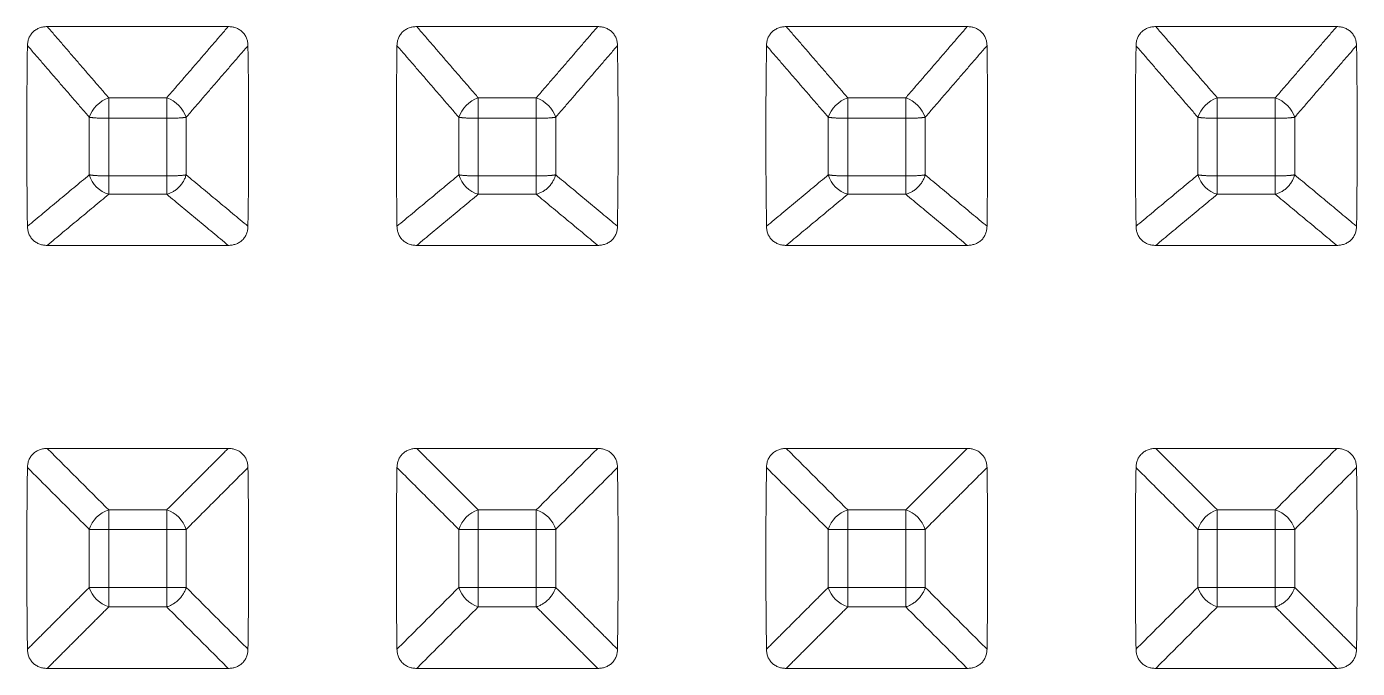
# Model space of a CAD drawing. Extents: x 2752 to 4118, y -1 to 999.
# Drawn here: x 3148.91 to 3154.67, y 524.84 to 527.61 of the extents above; entities that cross this region are included whole.
import ezdxf

# ---------------------------------------------------------------- set-up
doc = ezdxf.new("R2010")
doc.units = 0
doc.header["$LTSCALE"] = 10
doc.header["$MEASUREMENT"] = 0
doc.layers.add('1', color=7, linetype='CONTINUOUS')

msp = doc.modelspace()

# ---------------------------------------------------------------- linework, layer by layer
at = {"layer": '1', "color": 7, "linetype": 'Continuous', "lineweight": 13}
for p, q in [((3149.2655, 527.2172), (3149.5165, 527.2172)), ((3149.2655, 526.9676), (3149.2655, 527.2172)), ((3149.5165, 527.2172), (3149.5165, 526.9676)), ((3150.8655, 527.2172), (3151.1165, 527.2172)), ((3150.8655, 526.9676), (3150.8655, 527.2172)), ((3151.1165, 527.2172), (3151.1165, 526.9676)), ((3152.4655, 527.2172), (3152.7165, 527.2172)), ((3152.4655, 526.9676), (3152.4655, 527.2172)), ((3152.7165, 527.2172), (3152.7165, 526.9676)), ((3154.0655, 527.2172), (3154.3165, 527.2172)), ((3154.0655, 526.9676), (3154.0655, 527.2172)), ((3154.3165, 527.2172), (3154.3165, 526.9676)), ((3149.5165, 526.9676), (3149.2655, 526.9676)), ((3151.1165, 526.9676), (3150.8655, 526.9676)), ((3152.7165, 526.9676), (3152.4655, 526.9676)), ((3154.3165, 526.9676), (3154.0655, 526.9676)), ((3149.2655, 525.1867), (3149.2655, 525.4377)), ((3149.2655, 525.4377), (3149.5165, 525.4377)), ((3149.5165, 525.4377), (3149.5165, 525.1867)), ((3150.8655, 525.1867), (3150.8655, 525.4377)), ((3150.8655, 525.4377), (3151.1165, 525.4377)), ((3151.1165, 525.4377), (3151.1165, 525.1867)), ((3152.4655, 525.1867), (3152.4655, 525.4377)), ((3152.4655, 525.4377), (3152.7165, 525.4377)), ((3152.7165, 525.4377), (3152.7165, 525.1867)), ((3154.0655, 525.1867), (3154.0655, 525.4377)), ((3154.0655, 525.4377), (3154.3165, 525.4377)), ((3154.3165, 525.4377), (3154.3165, 525.1867)), ((3149.5165, 525.1867), (3149.2655, 525.1867)), ((3151.1165, 525.1867), (3150.8655, 525.1867)), ((3152.7165, 525.1867), (3152.4655, 525.1867)), ((3154.3165, 525.1867), (3154.0655, 525.1867))]:
    msp.add_line(p, q, dxfattribs=at)
at = {"layer": '1', "color": 7, "linetype": 'Continuous', "lineweight": 18}
for centre, major_axis, ratio, start_param, end_param in [((3149.2655, 527.2276), (-0.0757, -0.0654), 0.688039, 4.175529, 5.453311), ((3149.5165, 527.2276), (-0.0757, 0.0654), 0.688039, 3.971467, 5.249249), ((3150.8655, 527.2276), (-0.0757, -0.0654), 0.688039, 4.175529, 5.453311), ((3151.1165, 527.2276), (-0.0757, 0.0654), 0.688039, 3.971467, 5.249249), ((3152.4655, 527.2276), (-0.0757, -0.0654), 0.688039, 4.175529, 5.453311), ((3152.7165, 527.2276), (-0.0757, 0.0654), 0.688039, 3.971467, 5.249249), ((3154.0655, 527.2276), (-0.0757, -0.0654), 0.688039, 4.175529, 5.453311), ((3154.3165, 527.2276), (-0.0757, 0.0654), 0.688039, 3.971467, 5.249249), ((3149.2655, 526.978), (0.0639, -0.0769), 0.787194, 4.193638, 5.47142), ((3150.8655, 526.978), (0.0639, -0.0769), 0.787194, 4.193638, 5.47142), ((3152.4655, 526.978), (0.0639, -0.0769), 0.787194, 4.193638, 5.47142), ((3154.0655, 526.978), (0.0639, -0.0769), 0.787194, 4.193638, 5.47142), ((3149.2655, 525.4376), (-0.0707, -0.0707), 0.74168, 4.073498, 5.35128), ((3149.5165, 525.4376), (-0.0707, 0.0707), 0.74168, 4.073498, 5.35128), ((3150.8655, 525.4376), (-0.0707, -0.0707), 0.74168, 4.073498, 5.35128), ((3151.1165, 525.4376), (-0.0707, 0.0707), 0.74168, 4.073498, 5.35128), ((3152.4655, 525.4376), (-0.0707, -0.0707), 0.74168, 4.073498, 5.35128), ((3152.7165, 525.4376), (-0.0707, 0.0707), 0.74168, 4.073498, 5.35128), ((3154.0655, 525.4376), (-0.0707, -0.0707), 0.74168, 4.073498, 5.35128), ((3154.3165, 525.4376), (-0.0707, 0.0707), 0.74168, 4.073498, 5.35128), ((3149.2655, 525.1867), (0.0707, -0.0707), 0.74168, 4.073498, 5.35128), ((3150.8655, 525.1867), (0.0707, -0.0707), 0.74168, 4.073498, 5.35128), ((3152.4655, 525.1867), (0.0707, -0.0707), 0.74168, 4.073498, 5.35128), ((3154.0655, 525.1867), (0.0707, -0.0707), 0.74168, 4.073498, 5.35128)]:
    msp.add_ellipse(centre, major_axis=major_axis, ratio=ratio, start_param=start_param, end_param=end_param, dxfattribs=at)
for points, knots in [([(3148.9136, 527.5319), (3148.9137, 527.5375), (3148.9142, 527.543), (3148.9163, 527.5538), (3148.9178, 527.5591), (3148.9218, 527.5694), (3148.9244, 527.5743), (3148.9305, 527.5834), (3148.9341, 527.5878), (3148.9421, 527.5954), (3148.9465, 527.5987), (3148.956, 527.6045), (3148.9611, 527.6069), (3148.9716, 527.6106), (3148.977, 527.612), (3148.988, 527.6138), (3148.9936, 527.6142), (3148.9992, 527.6142)], [0, 0, 0, 0, 0.125, 0.125, 0.25, 0.25, 0.375, 0.375, 0.5, 0.5, 0.625, 0.625, 0.75, 0.75, 0.875, 0.875, 1, 1, 1, 1]), ([(3149.7828, 527.6142), (3149.7884, 527.6142), (3149.794, 527.6138), (3149.8049, 527.612), (3149.8103, 527.6107), (3149.8209, 527.6069), (3149.8259, 527.6046), (3149.8353, 527.5989), (3149.8398, 527.5955), (3149.8478, 527.5879), (3149.8514, 527.5837), (3149.8575, 527.5745), (3149.8601, 527.5695), (3149.8642, 527.5593), (3149.8657, 527.5539), (3149.8678, 527.543), (3149.8683, 527.5375), (3149.8684, 527.5319)], [0, 0, 0, 0, 0.125, 0.125, 0.25, 0.25, 0.375, 0.375, 0.5, 0.5, 0.625, 0.625, 0.75, 0.75, 0.875, 0.875, 1, 1, 1, 1]), ([(3150.5136, 527.5319), (3150.5137, 527.5375), (3150.5142, 527.543), (3150.5163, 527.5538), (3150.5178, 527.5591), (3150.5218, 527.5694), (3150.5244, 527.5743), (3150.5305, 527.5834), (3150.5341, 527.5878), (3150.5421, 527.5954), (3150.5465, 527.5987), (3150.556, 527.6045), (3150.5611, 527.6069), (3150.5716, 527.6106), (3150.577, 527.612), (3150.588, 527.6138), (3150.5936, 527.6142), (3150.5992, 527.6142)], [0, 0, 0, 0, 0.125, 0.125, 0.25, 0.25, 0.375, 0.375, 0.5, 0.5, 0.625, 0.625, 0.75, 0.75, 0.875, 0.875, 1, 1, 1, 1]), ([(3151.3828, 527.6142), (3151.3884, 527.6142), (3151.394, 527.6138), (3151.4049, 527.612), (3151.4103, 527.6107), (3151.4209, 527.6069), (3151.4259, 527.6046), (3151.4353, 527.5989), (3151.4398, 527.5955), (3151.4478, 527.5879), (3151.4514, 527.5837), (3151.4575, 527.5745), (3151.4601, 527.5695), (3151.4642, 527.5593), (3151.4657, 527.5539), (3151.4678, 527.543), (3151.4683, 527.5375), (3151.4684, 527.5319)], [0, 0, 0, 0, 0.125, 0.125, 0.25, 0.25, 0.375, 0.375, 0.5, 0.5, 0.625, 0.625, 0.75, 0.75, 0.875, 0.875, 1, 1, 1, 1]), ([(3152.1136, 527.5319), (3152.1137, 527.5375), (3152.1142, 527.543), (3152.1163, 527.5538), (3152.1178, 527.5591), (3152.1218, 527.5694), (3152.1244, 527.5743), (3152.1305, 527.5834), (3152.1341, 527.5878), (3152.1421, 527.5954), (3152.1465, 527.5987), (3152.156, 527.6045), (3152.1611, 527.6069), (3152.1716, 527.6106), (3152.177, 527.612), (3152.188, 527.6138), (3152.1936, 527.6142), (3152.1992, 527.6142)], [0, 0, 0, 0, 0.125, 0.125, 0.25, 0.25, 0.375, 0.375, 0.5, 0.5, 0.625, 0.625, 0.75, 0.75, 0.875, 0.875, 1, 1, 1, 1]), ([(3152.9828, 527.6142), (3152.9884, 527.6142), (3152.994, 527.6138), (3153.0049, 527.612), (3153.0103, 527.6107), (3153.0209, 527.6069), (3153.0259, 527.6046), (3153.0353, 527.5989), (3153.0398, 527.5955), (3153.0478, 527.5879), (3153.0514, 527.5837), (3153.0575, 527.5745), (3153.0601, 527.5695), (3153.0642, 527.5593), (3153.0657, 527.5539), (3153.0678, 527.543), (3153.0683, 527.5375), (3153.0684, 527.5319)], [0, 0, 0, 0, 0.125, 0.125, 0.25, 0.25, 0.375, 0.375, 0.5, 0.5, 0.625, 0.625, 0.75, 0.75, 0.875, 0.875, 1, 1, 1, 1]), ([(3153.7136, 527.5319), (3153.7137, 527.5375), (3153.7142, 527.543), (3153.7163, 527.5538), (3153.7178, 527.5591), (3153.7218, 527.5694), (3153.7244, 527.5743), (3153.7305, 527.5834), (3153.7341, 527.5878), (3153.7421, 527.5954), (3153.7465, 527.5987), (3153.756, 527.6045), (3153.7611, 527.6069), (3153.7716, 527.6106), (3153.777, 527.612), (3153.788, 527.6138), (3153.7936, 527.6142), (3153.7992, 527.6142)], [0, 0, 0, 0, 0.125, 0.125, 0.25, 0.25, 0.375, 0.375, 0.5, 0.5, 0.625, 0.625, 0.75, 0.75, 0.875, 0.875, 1, 1, 1, 1]), ([(3154.5828, 527.6142), (3154.5884, 527.6142), (3154.594, 527.6138), (3154.6049, 527.612), (3154.6103, 527.6107), (3154.6209, 527.6069), (3154.6259, 527.6046), (3154.6353, 527.5989), (3154.6398, 527.5955), (3154.6478, 527.5879), (3154.6514, 527.5837), (3154.6575, 527.5745), (3154.6601, 527.5695), (3154.6642, 527.5593), (3154.6657, 527.5539), (3154.6678, 527.543), (3154.6683, 527.5375), (3154.6684, 527.5319)], [0, 0, 0, 0, 0.125, 0.125, 0.25, 0.25, 0.375, 0.375, 0.5, 0.5, 0.625, 0.625, 0.75, 0.75, 0.875, 0.875, 1, 1, 1, 1]), ([(3148.9992, 526.6673), (3148.9936, 526.6673), (3148.9881, 526.6677), (3148.9771, 526.6695), (3148.9717, 526.6708), (3148.9612, 526.6746), (3148.9562, 526.6769), (3148.9467, 526.6826), (3148.9422, 526.686), (3148.9342, 526.6937), (3148.9307, 526.6979), (3148.9245, 526.7072), (3148.9219, 526.7122), (3148.9178, 526.7225), (3148.9163, 526.7279), (3148.9142, 526.7388), (3148.9137, 526.7444), (3148.9136, 526.75)], [0, 0, 0, 0, 0.125, 0.125, 0.25, 0.25, 0.375, 0.375, 0.5, 0.5, 0.625, 0.625, 0.75, 0.75, 0.875, 0.875, 1, 1, 1, 1]), ([(3149.8684, 526.75), (3149.8683, 526.7444), (3149.8678, 526.7389), (3149.8658, 526.728), (3149.8643, 526.7226), (3149.8602, 526.7123), (3149.8577, 526.7074), (3149.8516, 526.6982), (3149.8479, 526.6938), (3149.8399, 526.6862), (3149.8355, 526.6828), (3149.826, 526.677), (3149.8209, 526.6746), (3149.8105, 526.6709), (3149.805, 526.6695), (3149.794, 526.6677), (3149.7884, 526.6673), (3149.7828, 526.6673)], [0, 0, 0, 0, 0.125, 0.125, 0.25, 0.25, 0.375, 0.375, 0.5, 0.5, 0.625, 0.625, 0.75, 0.75, 0.875, 0.875, 1, 1, 1, 1]), ([(3150.5992, 526.6673), (3150.5936, 526.6673), (3150.5881, 526.6677), (3150.5771, 526.6695), (3150.5717, 526.6708), (3150.5612, 526.6746), (3150.5562, 526.6769), (3150.5467, 526.6826), (3150.5422, 526.686), (3150.5342, 526.6937), (3150.5307, 526.6979), (3150.5245, 526.7072), (3150.5219, 526.7122), (3150.5178, 526.7225), (3150.5163, 526.7279), (3150.5142, 526.7388), (3150.5137, 526.7444), (3150.5136, 526.75)], [0, 0, 0, 0, 0.125, 0.125, 0.25, 0.25, 0.375, 0.375, 0.5, 0.5, 0.625, 0.625, 0.75, 0.75, 0.875, 0.875, 1, 1, 1, 1]), ([(3151.4684, 526.75), (3151.4683, 526.7444), (3151.4678, 526.7389), (3151.4658, 526.728), (3151.4643, 526.7226), (3151.4602, 526.7123), (3151.4577, 526.7074), (3151.4516, 526.6982), (3151.4479, 526.6938), (3151.4399, 526.6862), (3151.4355, 526.6828), (3151.426, 526.677), (3151.4209, 526.6746), (3151.4105, 526.6709), (3151.405, 526.6695), (3151.394, 526.6677), (3151.3884, 526.6673), (3151.3828, 526.6673)], [0, 0, 0, 0, 0.125, 0.125, 0.25, 0.25, 0.375, 0.375, 0.5, 0.5, 0.625, 0.625, 0.75, 0.75, 0.875, 0.875, 1, 1, 1, 1]), ([(3152.1992, 526.6673), (3152.1936, 526.6673), (3152.1881, 526.6677), (3152.1771, 526.6695), (3152.1717, 526.6708), (3152.1612, 526.6746), (3152.1562, 526.6769), (3152.1467, 526.6826), (3152.1422, 526.686), (3152.1342, 526.6937), (3152.1307, 526.6979), (3152.1245, 526.7072), (3152.1219, 526.7122), (3152.1178, 526.7225), (3152.1163, 526.7279), (3152.1142, 526.7388), (3152.1137, 526.7444), (3152.1136, 526.75)], [0, 0, 0, 0, 0.125, 0.125, 0.25, 0.25, 0.375, 0.375, 0.5, 0.5, 0.625, 0.625, 0.75, 0.75, 0.875, 0.875, 1, 1, 1, 1]), ([(3153.0684, 526.75), (3153.0683, 526.7444), (3153.0678, 526.7389), (3153.0658, 526.728), (3153.0643, 526.7226), (3153.0602, 526.7123), (3153.0577, 526.7074), (3153.0516, 526.6982), (3153.0479, 526.6938), (3153.0399, 526.6862), (3153.0355, 526.6828), (3153.026, 526.677), (3153.0209, 526.6746), (3153.0105, 526.6709), (3153.005, 526.6695), (3152.994, 526.6677), (3152.9884, 526.6673), (3152.9828, 526.6673)], [0, 0, 0, 0, 0.125, 0.125, 0.25, 0.25, 0.375, 0.375, 0.5, 0.5, 0.625, 0.625, 0.75, 0.75, 0.875, 0.875, 1, 1, 1, 1]), ([(3153.7992, 526.6673), (3153.7936, 526.6673), (3153.7881, 526.6677), (3153.7771, 526.6695), (3153.7717, 526.6708), (3153.7612, 526.6746), (3153.7562, 526.6769), (3153.7467, 526.6826), (3153.7422, 526.686), (3153.7342, 526.6937), (3153.7307, 526.6979), (3153.7245, 526.7072), (3153.7219, 526.7122), (3153.7178, 526.7225), (3153.7163, 526.7279), (3153.7142, 526.7388), (3153.7137, 526.7444), (3153.7136, 526.75)], [0, 0, 0, 0, 0.125, 0.125, 0.25, 0.25, 0.375, 0.375, 0.5, 0.5, 0.625, 0.625, 0.75, 0.75, 0.875, 0.875, 1, 1, 1, 1]), ([(3154.6684, 526.75), (3154.6683, 526.7444), (3154.6678, 526.7389), (3154.6658, 526.728), (3154.6643, 526.7226), (3154.6602, 526.7123), (3154.6577, 526.7074), (3154.6516, 526.6982), (3154.6479, 526.6938), (3154.6399, 526.6862), (3154.6355, 526.6828), (3154.626, 526.677), (3154.6209, 526.6746), (3154.6105, 526.6709), (3154.605, 526.6695), (3154.594, 526.6677), (3154.5884, 526.6673), (3154.5828, 526.6673)], [0, 0, 0, 0, 0.125, 0.125, 0.25, 0.25, 0.375, 0.375, 0.5, 0.5, 0.625, 0.625, 0.75, 0.75, 0.875, 0.875, 1, 1, 1, 1]), ([(3148.9136, 525.7053), (3148.9137, 525.7109), (3148.9142, 525.7164), (3148.9163, 525.7273), (3148.9178, 525.7327), (3148.9218, 525.7431), (3148.9244, 525.748), (3148.9305, 525.7572), (3148.9341, 525.7616), (3148.9421, 525.7693), (3148.9465, 525.7727), (3148.956, 525.7785), (3148.9611, 525.7809), (3148.9716, 525.7846), (3148.977, 525.786), (3148.988, 525.7878), (3148.9936, 525.7882), (3148.9992, 525.7882)], [0, 0, 0, 0, 0.125, 0.125, 0.25, 0.25, 0.375, 0.375, 0.5, 0.5, 0.625, 0.625, 0.75, 0.75, 0.875, 0.875, 1, 1, 1, 1]), ([(3149.7828, 525.7882), (3149.7884, 525.7882), (3149.794, 525.7878), (3149.8049, 525.786), (3149.8103, 525.7847), (3149.8209, 525.7809), (3149.8259, 525.7786), (3149.8353, 525.7728), (3149.8398, 525.7694), (3149.8478, 525.7617), (3149.8514, 525.7575), (3149.8575, 525.7482), (3149.8601, 525.7432), (3149.8642, 525.7329), (3149.8657, 525.7275), (3149.8678, 525.7165), (3149.8683, 525.7109), (3149.8684, 525.7053)], [0, 0, 0, 0, 0.125, 0.125, 0.25, 0.25, 0.375, 0.375, 0.5, 0.5, 0.625, 0.625, 0.75, 0.75, 0.875, 0.875, 1, 1, 1, 1]), ([(3150.5136, 525.7053), (3150.5137, 525.7109), (3150.5142, 525.7164), (3150.5163, 525.7273), (3150.5178, 525.7327), (3150.5218, 525.7431), (3150.5244, 525.748), (3150.5305, 525.7572), (3150.5341, 525.7616), (3150.5421, 525.7693), (3150.5465, 525.7727), (3150.556, 525.7785), (3150.5611, 525.7809), (3150.5716, 525.7846), (3150.577, 525.786), (3150.588, 525.7878), (3150.5936, 525.7882), (3150.5992, 525.7882)], [0, 0, 0, 0, 0.125, 0.125, 0.25, 0.25, 0.375, 0.375, 0.5, 0.5, 0.625, 0.625, 0.75, 0.75, 0.875, 0.875, 1, 1, 1, 1]), ([(3151.3828, 525.7882), (3151.3884, 525.7882), (3151.394, 525.7878), (3151.4049, 525.786), (3151.4103, 525.7847), (3151.4209, 525.7809), (3151.4259, 525.7786), (3151.4353, 525.7728), (3151.4398, 525.7694), (3151.4478, 525.7617), (3151.4514, 525.7575), (3151.4575, 525.7482), (3151.4601, 525.7432), (3151.4642, 525.7329), (3151.4657, 525.7275), (3151.4678, 525.7165), (3151.4683, 525.7109), (3151.4684, 525.7053)], [0, 0, 0, 0, 0.125, 0.125, 0.25, 0.25, 0.375, 0.375, 0.5, 0.5, 0.625, 0.625, 0.75, 0.75, 0.875, 0.875, 1, 1, 1, 1]), ([(3152.1136, 525.7053), (3152.1137, 525.7109), (3152.1142, 525.7164), (3152.1163, 525.7273), (3152.1178, 525.7327), (3152.1218, 525.7431), (3152.1244, 525.748), (3152.1305, 525.7572), (3152.1341, 525.7616), (3152.1421, 525.7693), (3152.1465, 525.7727), (3152.156, 525.7785), (3152.1611, 525.7809), (3152.1716, 525.7846), (3152.177, 525.786), (3152.188, 525.7878), (3152.1936, 525.7882), (3152.1992, 525.7882)], [0, 0, 0, 0, 0.125, 0.125, 0.25, 0.25, 0.375, 0.375, 0.5, 0.5, 0.625, 0.625, 0.75, 0.75, 0.875, 0.875, 1, 1, 1, 1]), ([(3152.9828, 525.7882), (3152.9884, 525.7882), (3152.994, 525.7878), (3153.0049, 525.786), (3153.0103, 525.7847), (3153.0209, 525.7809), (3153.0259, 525.7786), (3153.0353, 525.7728), (3153.0398, 525.7694), (3153.0478, 525.7617), (3153.0514, 525.7575), (3153.0575, 525.7482), (3153.0601, 525.7432), (3153.0642, 525.7329), (3153.0657, 525.7275), (3153.0678, 525.7165), (3153.0683, 525.7109), (3153.0684, 525.7053)], [0, 0, 0, 0, 0.125, 0.125, 0.25, 0.25, 0.375, 0.375, 0.5, 0.5, 0.625, 0.625, 0.75, 0.75, 0.875, 0.875, 1, 1, 1, 1]), ([(3153.7136, 525.7053), (3153.7137, 525.7109), (3153.7142, 525.7164), (3153.7163, 525.7273), (3153.7178, 525.7327), (3153.7218, 525.7431), (3153.7244, 525.748), (3153.7305, 525.7572), (3153.7341, 525.7616), (3153.7421, 525.7693), (3153.7465, 525.7727), (3153.756, 525.7785), (3153.7611, 525.7809), (3153.7716, 525.7846), (3153.777, 525.786), (3153.788, 525.7878), (3153.7936, 525.7882), (3153.7992, 525.7882)], [0, 0, 0, 0, 0.125, 0.125, 0.25, 0.25, 0.375, 0.375, 0.5, 0.5, 0.625, 0.625, 0.75, 0.75, 0.875, 0.875, 1, 1, 1, 1]), ([(3154.5828, 525.7882), (3154.5884, 525.7882), (3154.594, 525.7878), (3154.6049, 525.786), (3154.6103, 525.7847), (3154.6209, 525.7809), (3154.6259, 525.7786), (3154.6353, 525.7728), (3154.6398, 525.7694), (3154.6478, 525.7617), (3154.6514, 525.7575), (3154.6575, 525.7482), (3154.6601, 525.7432), (3154.6642, 525.7329), (3154.6657, 525.7275), (3154.6678, 525.7165), (3154.6683, 525.7109), (3154.6684, 525.7053)], [0, 0, 0, 0, 0.125, 0.125, 0.25, 0.25, 0.375, 0.375, 0.5, 0.5, 0.625, 0.625, 0.75, 0.75, 0.875, 0.875, 1, 1, 1, 1]), ([(3148.9136, 525.7053), (3148.9117, 525.5743), (3148.9108, 525.4432), (3148.9108, 525.1811), (3148.9117, 525.05), (3148.9136, 524.919)], [0, 0, 0, 0, 0.5, 0.5, 1, 1, 1, 1]), ([(3149.8684, 524.919), (3149.8703, 525.05), (3149.8712, 525.1811), (3149.8712, 525.4432), (3149.8703, 525.5743), (3149.8684, 525.7053)], [0, 0, 0, 0, 0.5, 0.5, 1, 1, 1, 1]), ([(3150.5136, 525.7053), (3150.5117, 525.5743), (3150.5108, 525.4432), (3150.5108, 525.1811), (3150.5117, 525.05), (3150.5136, 524.919)], [0, 0, 0, 0, 0.5, 0.5, 1, 1, 1, 1]), ([(3151.4684, 524.919), (3151.4703, 525.05), (3151.4712, 525.1811), (3151.4712, 525.4432), (3151.4703, 525.5743), (3151.4684, 525.7053)], [0, 0, 0, 0, 0.5, 0.5, 1, 1, 1, 1]), ([(3152.1136, 525.7053), (3152.1117, 525.5743), (3152.1108, 525.4432), (3152.1108, 525.1811), (3152.1117, 525.05), (3152.1136, 524.919)], [0, 0, 0, 0, 0.5, 0.5, 1, 1, 1, 1]), ([(3153.0684, 524.919), (3153.0703, 525.05), (3153.0712, 525.1811), (3153.0712, 525.4432), (3153.0703, 525.5743), (3153.0684, 525.7053)], [0, 0, 0, 0, 0.5, 0.5, 1, 1, 1, 1]), ([(3153.7136, 525.7053), (3153.7117, 525.5743), (3153.7108, 525.4432), (3153.7108, 525.1811), (3153.7117, 525.05), (3153.7136, 524.919)], [0, 0, 0, 0, 0.5, 0.5, 1, 1, 1, 1]), ([(3154.6684, 524.919), (3154.6703, 525.05), (3154.6712, 525.1811), (3154.6712, 525.4432), (3154.6703, 525.5743), (3154.6684, 525.7053)], [0, 0, 0, 0, 0.5, 0.5, 1, 1, 1, 1]), ([(3148.9992, 524.8361), (3148.9936, 524.8361), (3148.9881, 524.8365), (3148.9771, 524.8383), (3148.9717, 524.8396), (3148.9612, 524.8434), (3148.9562, 524.8458), (3148.9467, 524.8515), (3148.9422, 524.8549), (3148.9342, 524.8626), (3148.9307, 524.8669), (3148.9245, 524.8761), (3148.9219, 524.8811), (3148.9178, 524.8915), (3148.9163, 524.8968), (3148.9142, 524.9079), (3148.9137, 524.9134), (3148.9136, 524.919)], [0, 0, 0, 0, 0.125, 0.125, 0.25, 0.25, 0.375, 0.375, 0.5, 0.5, 0.625, 0.625, 0.75, 0.75, 0.875, 0.875, 1, 1, 1, 1]), ([(3149.8684, 524.919), (3149.8683, 524.9134), (3149.8678, 524.9079), (3149.8658, 524.897), (3149.8643, 524.8916), (3149.8602, 524.8812), (3149.8577, 524.8763), (3149.8516, 524.8671), (3149.8479, 524.8627), (3149.8399, 524.855), (3149.8355, 524.8517), (3149.826, 524.8458), (3149.8209, 524.8434), (3149.8105, 524.8397), (3149.805, 524.8383), (3149.794, 524.8365), (3149.7884, 524.8361), (3149.7828, 524.8361)], [0, 0, 0, 0, 0.125, 0.125, 0.25, 0.25, 0.375, 0.375, 0.5, 0.5, 0.625, 0.625, 0.75, 0.75, 0.875, 0.875, 1, 1, 1, 1]), ([(3150.5992, 524.8361), (3150.5936, 524.8361), (3150.5881, 524.8365), (3150.5771, 524.8383), (3150.5717, 524.8396), (3150.5612, 524.8434), (3150.5562, 524.8458), (3150.5467, 524.8515), (3150.5422, 524.8549), (3150.5342, 524.8626), (3150.5307, 524.8669), (3150.5245, 524.8761), (3150.5219, 524.8811), (3150.5178, 524.8915), (3150.5163, 524.8968), (3150.5142, 524.9079), (3150.5137, 524.9134), (3150.5136, 524.919)], [0, 0, 0, 0, 0.125, 0.125, 0.25, 0.25, 0.375, 0.375, 0.5, 0.5, 0.625, 0.625, 0.75, 0.75, 0.875, 0.875, 1, 1, 1, 1]), ([(3151.4684, 524.919), (3151.4683, 524.9134), (3151.4678, 524.9079), (3151.4658, 524.897), (3151.4643, 524.8916), (3151.4602, 524.8812), (3151.4577, 524.8763), (3151.4516, 524.8671), (3151.4479, 524.8627), (3151.4399, 524.855), (3151.4355, 524.8517), (3151.426, 524.8458), (3151.4209, 524.8434), (3151.4105, 524.8397), (3151.405, 524.8383), (3151.394, 524.8365), (3151.3884, 524.8361), (3151.3828, 524.8361)], [0, 0, 0, 0, 0.125, 0.125, 0.25, 0.25, 0.375, 0.375, 0.5, 0.5, 0.625, 0.625, 0.75, 0.75, 0.875, 0.875, 1, 1, 1, 1]), ([(3152.1992, 524.8361), (3152.1936, 524.8361), (3152.1881, 524.8365), (3152.1771, 524.8383), (3152.1717, 524.8396), (3152.1612, 524.8434), (3152.1562, 524.8458), (3152.1467, 524.8515), (3152.1422, 524.8549), (3152.1342, 524.8626), (3152.1307, 524.8669), (3152.1245, 524.8761), (3152.1219, 524.8811), (3152.1178, 524.8915), (3152.1163, 524.8968), (3152.1142, 524.9079), (3152.1137, 524.9134), (3152.1136, 524.919)], [0, 0, 0, 0, 0.125, 0.125, 0.25, 0.25, 0.375, 0.375, 0.5, 0.5, 0.625, 0.625, 0.75, 0.75, 0.875, 0.875, 1, 1, 1, 1]), ([(3153.0684, 524.919), (3153.0683, 524.9134), (3153.0678, 524.9079), (3153.0658, 524.897), (3153.0643, 524.8916), (3153.0602, 524.8812), (3153.0577, 524.8763), (3153.0516, 524.8671), (3153.0479, 524.8627), (3153.0399, 524.855), (3153.0355, 524.8517), (3153.026, 524.8458), (3153.0209, 524.8434), (3153.0105, 524.8397), (3153.005, 524.8383), (3152.994, 524.8365), (3152.9884, 524.8361), (3152.9828, 524.8361)], [0, 0, 0, 0, 0.125, 0.125, 0.25, 0.25, 0.375, 0.375, 0.5, 0.5, 0.625, 0.625, 0.75, 0.75, 0.875, 0.875, 1, 1, 1, 1]), ([(3153.7992, 524.8361), (3153.7936, 524.8361), (3153.7881, 524.8365), (3153.7771, 524.8383), (3153.7717, 524.8396), (3153.7612, 524.8434), (3153.7562, 524.8458), (3153.7467, 524.8515), (3153.7422, 524.8549), (3153.7342, 524.8626), (3153.7307, 524.8669), (3153.7245, 524.8761), (3153.7219, 524.8811), (3153.7178, 524.8915), (3153.7163, 524.8968), (3153.7142, 524.9079), (3153.7137, 524.9134), (3153.7136, 524.919)], [0, 0, 0, 0, 0.125, 0.125, 0.25, 0.25, 0.375, 0.375, 0.5, 0.5, 0.625, 0.625, 0.75, 0.75, 0.875, 0.875, 1, 1, 1, 1]), ([(3154.6684, 524.919), (3154.6683, 524.9134), (3154.6678, 524.9079), (3154.6658, 524.897), (3154.6643, 524.8916), (3154.6602, 524.8812), (3154.6577, 524.8763), (3154.6516, 524.8671), (3154.6479, 524.8627), (3154.6399, 524.855), (3154.6355, 524.8517), (3154.626, 524.8458), (3154.6209, 524.8434), (3154.6105, 524.8397), (3154.605, 524.8383), (3154.594, 524.8365), (3154.5884, 524.8361), (3154.5828, 524.8361)], [0, 0, 0, 0, 0.125, 0.125, 0.25, 0.25, 0.375, 0.375, 0.5, 0.5, 0.625, 0.625, 0.75, 0.75, 0.875, 0.875, 1, 1, 1, 1])]:
    msp.add_open_spline(points, degree=3, knots=knots, dxfattribs=at)
at = {"layer": '1', "color": 7, "linetype": 'Continuous', "lineweight": 13}
for points in [[(3149.2656, 527.3058), (3148.9992, 527.6142)], [(3149.5164, 527.3058), (3149.7828, 527.6142)], [(3150.8656, 527.3058), (3150.5992, 527.6142)], [(3151.1164, 527.3058), (3151.3828, 527.6142)], [(3152.4656, 527.3058), (3152.1992, 527.6142)], [(3152.7164, 527.3058), (3152.9828, 527.6142)], [(3154.0656, 527.3058), (3153.7992, 527.6142)], [(3154.3164, 527.3058), (3154.5828, 527.6142)], [(3149.1813, 527.2219), (3148.9136, 527.5319)], [(3149.6008, 527.2219), (3149.8684, 527.5319)], [(3150.7813, 527.2219), (3150.5136, 527.5319)], [(3151.2008, 527.2219), (3151.4684, 527.5319)], [(3152.3813, 527.2219), (3152.1136, 527.5319)], [(3152.8008, 527.2219), (3153.0684, 527.5319)], [(3153.9813, 527.2219), (3153.7136, 527.5319)], [(3154.4008, 527.2219), (3154.6684, 527.5319)], [(3149.2656, 527.3058), (3149.5164, 527.3058)], [(3150.8656, 527.3058), (3151.1164, 527.3058)], [(3152.4656, 527.3058), (3152.7164, 527.3058)], [(3154.0656, 527.3058), (3154.3164, 527.3058)], [(3149.1813, 526.9725), (3149.1813, 527.2219)], [(3149.6008, 527.2219), (3149.6008, 526.9725)], [(3150.7813, 526.9725), (3150.7813, 527.2219)], [(3151.2008, 527.2219), (3151.2008, 526.9725)], [(3152.3813, 526.9725), (3152.3813, 527.2219)], [(3152.8008, 527.2219), (3152.8008, 526.9725)], [(3153.9813, 526.9725), (3153.9813, 527.2219)], [(3154.4008, 527.2219), (3154.4008, 526.9725)], [(3149.1813, 526.9725), (3148.9136, 526.75)], [(3150.7813, 526.9725), (3150.5136, 526.75)], [(3152.3813, 526.9725), (3152.1136, 526.75)], [(3153.9813, 526.9725), (3153.7136, 526.75)], [(3149.2656, 526.8886), (3148.9992, 526.6673)], [(3149.5164, 526.8886), (3149.2656, 526.8886)], [(3150.8656, 526.8886), (3150.5992, 526.6673)], [(3151.1164, 526.8886), (3150.8656, 526.8886)], [(3152.4656, 526.8886), (3152.1992, 526.6673)], [(3152.7164, 526.8886), (3152.4656, 526.8886)], [(3154.0656, 526.8886), (3153.7992, 526.6673)], [(3154.3164, 526.8886), (3154.0656, 526.8886)], [(3149.2656, 525.5219), (3148.9992, 525.7882)], [(3149.5164, 525.5219), (3149.7828, 525.7882)], [(3150.8656, 525.5219), (3150.5992, 525.7882)], [(3151.1164, 525.5219), (3151.3828, 525.7882)], [(3152.4656, 525.5219), (3152.1992, 525.7882)], [(3152.7164, 525.5219), (3152.9828, 525.7882)], [(3154.0656, 525.5219), (3153.7992, 525.7882)], [(3154.3164, 525.5219), (3154.5828, 525.7882)], [(3149.1813, 525.4376), (3148.9136, 525.7053)], [(3149.6008, 525.4376), (3149.8684, 525.7053)], [(3150.7813, 525.4376), (3150.5136, 525.7053)], [(3151.2008, 525.4376), (3151.4684, 525.7053)], [(3152.3813, 525.4376), (3152.1136, 525.7053)], [(3152.8008, 525.4376), (3153.0684, 525.7053)], [(3153.9813, 525.4376), (3153.7136, 525.7053)], [(3154.4008, 525.4376), (3154.6684, 525.7053)], [(3149.2656, 525.5219), (3149.5164, 525.5219)], [(3150.8656, 525.5219), (3151.1164, 525.5219)], [(3152.4656, 525.5219), (3152.7164, 525.5219)], [(3154.0656, 525.5219), (3154.3164, 525.5219)], [(3149.1813, 525.1867), (3149.1813, 525.4376)], [(3149.6008, 525.4376), (3149.6008, 525.1867)], [(3150.7813, 525.1867), (3150.7813, 525.4376)], [(3151.2008, 525.4376), (3151.2008, 525.1867)], [(3152.3813, 525.1867), (3152.3813, 525.4376)], [(3152.8008, 525.4376), (3152.8008, 525.1867)], [(3153.9813, 525.1867), (3153.9813, 525.4376)], [(3154.4008, 525.4376), (3154.4008, 525.1867)], [(3149.1813, 525.1867), (3148.9136, 524.919)], [(3150.7813, 525.1867), (3150.5136, 524.919)], [(3152.3813, 525.1867), (3152.1136, 524.919)], [(3153.9813, 525.1867), (3153.7136, 524.919)], [(3149.2656, 525.1024), (3148.9992, 524.8361)], [(3149.5164, 525.1024), (3149.2656, 525.1024)], [(3150.8656, 525.1024), (3150.5992, 524.8361)], [(3151.1164, 525.1024), (3150.8656, 525.1024)], [(3152.4656, 525.1024), (3152.1992, 524.8361)], [(3152.7164, 525.1024), (3152.4656, 525.1024)], [(3154.0656, 525.1024), (3153.7992, 524.8361)], [(3154.3164, 525.1024), (3154.0656, 525.1024)]]:
    msp.add_open_spline(points, degree=1, dxfattribs=at)
at = {"layer": '1', "color": 7, "linetype": 'Continuous', "lineweight": 18}
for points, degree in [([(3149.7828, 527.6142), (3148.9992, 527.6142)], 1), ([(3151.3828, 527.6142), (3150.5992, 527.6142)], 1), ([(3152.9828, 527.6142), (3152.1992, 527.6142)], 1), ([(3154.5828, 527.6142), (3153.7992, 527.6142)], 1), ([(3148.9136, 527.5319), (3148.9099, 527.2719), (3148.9099, 527.0112), (3148.9136, 526.75)], 3), ([(3149.8684, 526.75), (3149.8722, 527.0112), (3149.8722, 527.2719), (3149.8684, 527.5319)], 3), ([(3150.5136, 527.5319), (3150.5099, 527.2719), (3150.5099, 527.0112), (3150.5136, 526.75)], 3), ([(3151.4684, 526.75), (3151.4722, 527.0112), (3151.4722, 527.2719), (3151.4684, 527.5319)], 3), ([(3152.1136, 527.5319), (3152.1099, 527.2719), (3152.1099, 527.0112), (3152.1136, 526.75)], 3), ([(3153.0684, 526.75), (3153.0722, 527.0112), (3153.0722, 527.2719), (3153.0684, 527.5319)], 3), ([(3153.7136, 527.5319), (3153.7099, 527.2719), (3153.7099, 527.0112), (3153.7136, 526.75)], 3), ([(3154.6684, 526.75), (3154.6722, 527.0112), (3154.6722, 527.2719), (3154.6684, 527.5319)], 3), ([(3149.6008, 526.9725), (3149.8684, 526.75)], 1), ([(3151.2008, 526.9725), (3151.4684, 526.75)], 1), ([(3152.8008, 526.9725), (3153.0684, 526.75)], 1), ([(3154.4008, 526.9725), (3154.6684, 526.75)], 1), ([(3149.5164, 526.8886), (3149.7828, 526.6673)], 1), ([(3151.1164, 526.8886), (3151.3828, 526.6673)], 1), ([(3152.7164, 526.8886), (3152.9828, 526.6673)], 1), ([(3154.3164, 526.8886), (3154.5828, 526.6673)], 1), ([(3148.9992, 526.6673), (3149.7828, 526.6673)], 1), ([(3150.5992, 526.6673), (3151.3828, 526.6673)], 1), ([(3152.1992, 526.6673), (3152.9828, 526.6673)], 1), ([(3153.7992, 526.6673), (3154.5828, 526.6673)], 1), ([(3149.7828, 525.7882), (3148.9992, 525.7882)], 1), ([(3151.3828, 525.7882), (3150.5992, 525.7882)], 1), ([(3152.9828, 525.7882), (3152.1992, 525.7882)], 1), ([(3154.5828, 525.7882), (3153.7992, 525.7882)], 1), ([(3149.6008, 525.1867), (3149.8684, 524.919)], 1), ([(3151.2008, 525.1867), (3151.4684, 524.919)], 1), ([(3152.8008, 525.1867), (3153.0684, 524.919)], 1), ([(3154.4008, 525.1867), (3154.6684, 524.919)], 1), ([(3149.5164, 525.1024), (3149.7828, 524.8361)], 1), ([(3151.1164, 525.1024), (3151.3828, 524.8361)], 1), ([(3152.7164, 525.1024), (3152.9828, 524.8361)], 1), ([(3154.3164, 525.1024), (3154.5828, 524.8361)], 1), ([(3148.9992, 524.8361), (3149.7828, 524.8361)], 1), ([(3150.5992, 524.8361), (3151.3828, 524.8361)], 1), ([(3152.1992, 524.8361), (3152.9828, 524.8361)], 1), ([(3153.7992, 524.8361), (3154.5828, 524.8361)], 1)]:
    msp.add_open_spline(points, degree=degree, dxfattribs=at)
for points, weights in [([(3149.2655, 527.2172), (3149.2656, 527.2716), (3149.2656, 527.3058)], [1, 0.877139450345, 1]), ([(3149.5164, 527.3058), (3149.5165, 527.2716), (3149.5165, 527.2172)], [1, 0.877139450345, 1]), ([(3150.8655, 527.2172), (3150.8656, 527.2716), (3150.8656, 527.3058)], [1, 0.877139450345, 1]), ([(3151.1164, 527.3058), (3151.1165, 527.2716), (3151.1165, 527.2172)], [1, 0.877139450345, 1]), ([(3152.4655, 527.2172), (3152.4656, 527.2716), (3152.4656, 527.3058)], [1, 0.877139450345, 1]), ([(3152.7164, 527.3058), (3152.7165, 527.2716), (3152.7165, 527.2172)], [1, 0.877139450345, 1]), ([(3154.0655, 527.2172), (3154.0656, 527.2716), (3154.0656, 527.3058)], [1, 0.877139450345, 1]), ([(3154.3164, 527.3058), (3154.3165, 527.2716), (3154.3165, 527.2172)], [1, 0.877139450345, 1]), ([(3149.1813, 527.2219), (3149.2108, 527.2172), (3149.2655, 527.2172)], [1, 0.877139450182, 1]), ([(3149.5165, 527.2172), (3149.5713, 527.2172), (3149.6008, 527.2219)], [1, 0.877139450182, 1]), ([(3150.7813, 527.2219), (3150.8108, 527.2172), (3150.8655, 527.2172)], [1, 0.877139450182, 1]), ([(3151.1165, 527.2172), (3151.1713, 527.2172), (3151.2008, 527.2219)], [1, 0.877139450182, 1]), ([(3152.3813, 527.2219), (3152.4108, 527.2172), (3152.4655, 527.2172)], [1, 0.877139450182, 1]), ([(3152.7165, 527.2172), (3152.7713, 527.2172), (3152.8008, 527.2219)], [1, 0.877139450182, 1]), ([(3153.9813, 527.2219), (3154.0108, 527.2172), (3154.0655, 527.2172)], [1, 0.877139450182, 1]), ([(3154.3165, 527.2172), (3154.3713, 527.2172), (3154.4008, 527.2219)], [1, 0.877139450182, 1]), ([(3149.2655, 526.9676), (3149.2108, 526.9676), (3149.1813, 526.9725)], [1, 0.877139450182, 1]), ([(3149.2656, 526.8886), (3149.2656, 526.9131), (3149.2655, 526.9676)], [1, 0.877139450259, 1]), ([(3149.5164, 526.8886), (3149.5165, 526.9131), (3149.5165, 526.9676)], [1, 0.877139450268, 1]), ([(3149.5165, 526.9676), (3149.5713, 526.9676), (3149.6008, 526.9725)], [1, 0.877139450182, 1]), ([(3150.8655, 526.9676), (3150.8108, 526.9676), (3150.7813, 526.9725)], [1, 0.877139450182, 1]), ([(3150.8656, 526.8886), (3150.8656, 526.9131), (3150.8655, 526.9676)], [1, 0.877139450259, 1]), ([(3151.1164, 526.8886), (3151.1165, 526.9131), (3151.1165, 526.9676)], [1, 0.877139450268, 1]), ([(3151.1165, 526.9676), (3151.1713, 526.9676), (3151.2008, 526.9725)], [1, 0.877139450182, 1]), ([(3152.4655, 526.9676), (3152.4108, 526.9676), (3152.3813, 526.9725)], [1, 0.877139450182, 1]), ([(3152.4656, 526.8886), (3152.4656, 526.9131), (3152.4655, 526.9676)], [1, 0.877139450259, 1]), ([(3152.7164, 526.8886), (3152.7165, 526.9131), (3152.7165, 526.9676)], [1, 0.877139450268, 1]), ([(3152.7165, 526.9676), (3152.7713, 526.9676), (3152.8008, 526.9725)], [1, 0.877139450182, 1]), ([(3154.0655, 526.9676), (3154.0108, 526.9676), (3153.9813, 526.9725)], [1, 0.877139450182, 1]), ([(3154.0656, 526.8886), (3154.0656, 526.9131), (3154.0655, 526.9676)], [1, 0.877139450259, 1]), ([(3154.3164, 526.8886), (3154.3165, 526.9131), (3154.3165, 526.9676)], [1, 0.877139450268, 1]), ([(3154.3165, 526.9676), (3154.3713, 526.9676), (3154.4008, 526.9725)], [1, 0.877139450182, 1]), ([(3149.2655, 525.4377), (3149.2656, 525.4924), (3149.2656, 525.5219)], [1, 0.877139450345, 1]), ([(3149.5164, 525.5219), (3149.5165, 525.4924), (3149.5165, 525.4377)], [1, 0.877139450345, 1]), ([(3150.8655, 525.4377), (3150.8656, 525.4924), (3150.8656, 525.5219)], [1, 0.877139450345, 1]), ([(3151.1164, 525.5219), (3151.1165, 525.4924), (3151.1165, 525.4377)], [1, 0.877139450345, 1]), ([(3152.4655, 525.4377), (3152.4656, 525.4924), (3152.4656, 525.5219)], [1, 0.877139450345, 1]), ([(3152.7164, 525.5219), (3152.7165, 525.4924), (3152.7165, 525.4377)], [1, 0.877139450345, 1]), ([(3154.0655, 525.4377), (3154.0656, 525.4924), (3154.0656, 525.5219)], [1, 0.877139450345, 1]), ([(3154.3164, 525.5219), (3154.3165, 525.4924), (3154.3165, 525.4377)], [1, 0.877139450345, 1]), ([(3149.1813, 525.4376), (3149.2108, 525.4376), (3149.2655, 525.4377)], [1, 0.877139450182, 1]), ([(3149.5165, 525.4377), (3149.5713, 525.4376), (3149.6008, 525.4376)], [1, 0.877139450182, 1]), ([(3150.7813, 525.4376), (3150.8108, 525.4376), (3150.8655, 525.4377)], [1, 0.877139450182, 1]), ([(3151.1165, 525.4377), (3151.1713, 525.4376), (3151.2008, 525.4376)], [1, 0.877139450182, 1]), ([(3152.3813, 525.4376), (3152.4108, 525.4376), (3152.4655, 525.4377)], [1, 0.877139450182, 1]), ([(3152.7165, 525.4377), (3152.7713, 525.4376), (3152.8008, 525.4376)], [1, 0.877139450182, 1]), ([(3153.9813, 525.4376), (3154.0108, 525.4376), (3154.0655, 525.4377)], [1, 0.877139450182, 1]), ([(3154.3165, 525.4377), (3154.3713, 525.4376), (3154.4008, 525.4376)], [1, 0.877139450182, 1]), ([(3149.2655, 525.1867), (3149.2108, 525.1867), (3149.1813, 525.1867)], [1, 0.877139450182, 1]), ([(3149.2656, 525.1024), (3149.2656, 525.1319), (3149.2655, 525.1867)], [1, 0.877139450259, 1]), ([(3149.5164, 525.1024), (3149.5165, 525.1319), (3149.5165, 525.1867)], [1, 0.877139450268, 1]), ([(3149.5165, 525.1867), (3149.5713, 525.1867), (3149.6008, 525.1867)], [1, 0.877139450182, 1]), ([(3150.8655, 525.1867), (3150.8108, 525.1867), (3150.7813, 525.1867)], [1, 0.877139450182, 1]), ([(3150.8656, 525.1024), (3150.8656, 525.1319), (3150.8655, 525.1867)], [1, 0.877139450259, 1]), ([(3151.1164, 525.1024), (3151.1165, 525.1319), (3151.1165, 525.1867)], [1, 0.877139450268, 1]), ([(3151.1165, 525.1867), (3151.1713, 525.1867), (3151.2008, 525.1867)], [1, 0.877139450182, 1]), ([(3152.4655, 525.1867), (3152.4108, 525.1867), (3152.3813, 525.1867)], [1, 0.877139450182, 1]), ([(3152.4656, 525.1024), (3152.4656, 525.1319), (3152.4655, 525.1867)], [1, 0.877139450259, 1]), ([(3152.7164, 525.1024), (3152.7165, 525.1319), (3152.7165, 525.1867)], [1, 0.877139450268, 1]), ([(3152.7165, 525.1867), (3152.7713, 525.1867), (3152.8008, 525.1867)], [1, 0.877139450182, 1]), ([(3154.0655, 525.1867), (3154.0108, 525.1867), (3153.9813, 525.1867)], [1, 0.877139450182, 1]), ([(3154.0656, 525.1024), (3154.0656, 525.1319), (3154.0655, 525.1867)], [1, 0.877139450259, 1]), ([(3154.3164, 525.1024), (3154.3165, 525.1319), (3154.3165, 525.1867)], [1, 0.877139450268, 1]), ([(3154.3165, 525.1867), (3154.3713, 525.1867), (3154.4008, 525.1867)], [1, 0.877139450182, 1])]:
    msp.add_rational_spline(points, weights, degree=2, dxfattribs=at)
for points in [[(3149.6008, 526.9725), (3149.6008, 526.9724), (3149.5818, 526.9044), (3149.5165, 526.8886), (3149.5164, 526.8886)], [(3151.2008, 526.9725), (3151.2008, 526.9724), (3151.1818, 526.9044), (3151.1165, 526.8886), (3151.1164, 526.8886)], [(3152.8008, 526.9725), (3152.8008, 526.9724), (3152.7818, 526.9044), (3152.7165, 526.8886), (3152.7164, 526.8886)], [(3154.4008, 526.9725), (3154.4008, 526.9724), (3154.3818, 526.9044), (3154.3165, 526.8886), (3154.3164, 526.8886)], [(3149.6008, 525.1867), (3149.6008, 525.1867), (3149.5818, 525.1214), (3149.5165, 525.1024), (3149.5164, 525.1024)], [(3151.2008, 525.1867), (3151.2008, 525.1867), (3151.1818, 525.1214), (3151.1165, 525.1024), (3151.1164, 525.1024)], [(3152.8008, 525.1867), (3152.8008, 525.1867), (3152.7818, 525.1214), (3152.7165, 525.1024), (3152.7164, 525.1024)], [(3154.4008, 525.1867), (3154.4008, 525.1867), (3154.3818, 525.1214), (3154.3165, 525.1024), (3154.3164, 525.1024)]]:
    msp.add_rational_spline(points, [1, 1, 0.80319630874, 1, 1], degree=2, knots=[0, 0, 0, 0.000617, 0.999383, 1, 1, 1], dxfattribs=at)

doc.saveas('drawing.dxf')
